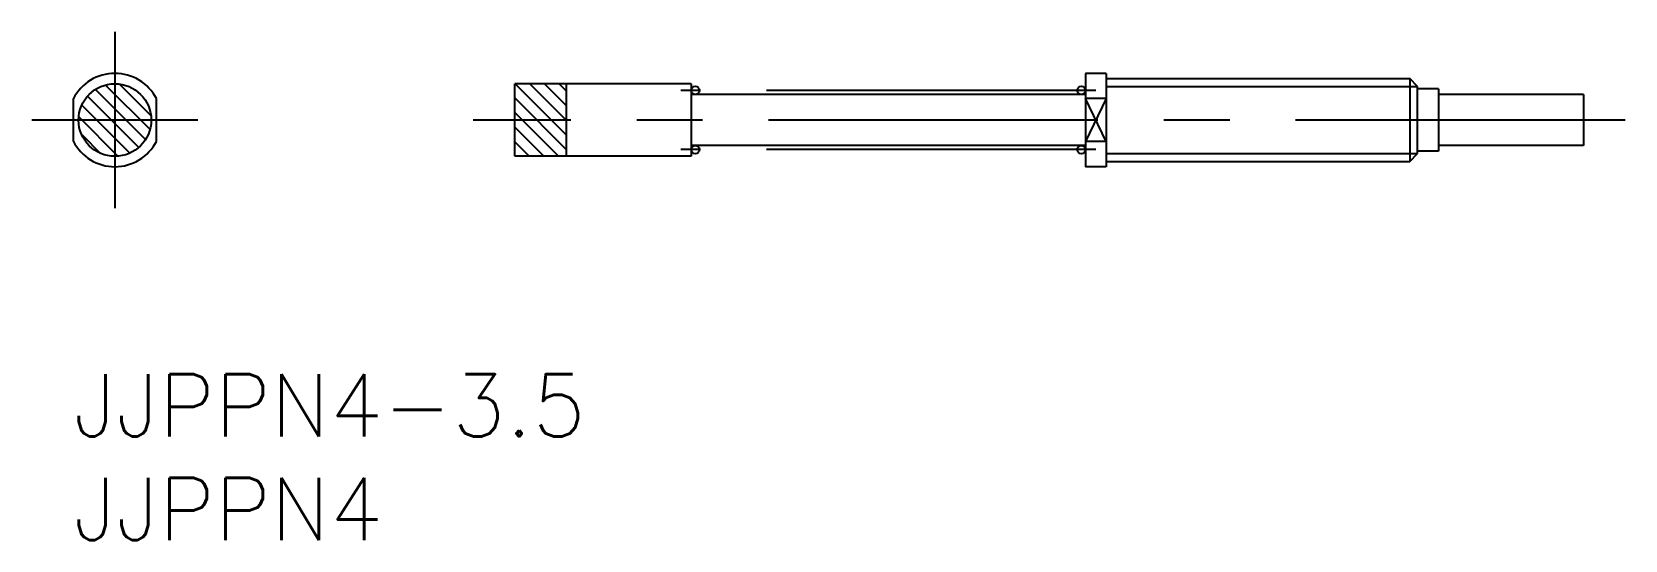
# Model space of a CAD drawing. Extents: x -2 to 74.8, y -8 to 16.5.
import ezdxf

# ---------------------------------------------------------------- set-up
doc = ezdxf.new("R2010")
doc.units = 0
doc.header["$LTSCALE"] = 0.5
doc.linetypes.add('CENTER', pattern=[50.8, 31.75, -6.35, 6.35, -6.35])
for name, color, linetype in [('MSM_CENTER', 1, 'CENTER'), ('MSM_CONTINUOUS', 7, 'CONTINUOUS'), ('MSM_NARROW', 5, 'CONTINUOUS'), ('MSM_PART_NUMBER', 7, 'CONTINUOUS')]:
    doc.layers.add(name, color=color, linetype=linetype)
doc.styles.get("Standard").update_dxf_attribs({"font": 'txt.shx', "height": 3, "bigfont": 'bigfont.shx'})

# ---------------------------------------------------------------- blocks, each defined once
blk = doc.blocks.new('*U2')
at = {"layer": 'MSM_PART_NUMBER'}
blk.add_text('JJPPN4-3.5', height=3, dxfattribs=at).set_placement((0, -3))
blk = doc.blocks.new('*U3')
at = {"layer": 'MSM_PART_NUMBER'}
blk.add_text('JJPPN4', height=3, dxfattribs=at).set_placement((0, -8))

msp = doc.modelspace()

# ---------------------------------------------------------------- linework, layer by layer
at = {"layer": 'MSM_CENTER'}
for p, q in [((2, 16.5), (2, 8)), ((49.266, 13.675), (29.266, 13.675)), ((6, 12.25), (-2, 12.25)), ((74.766, 12.25), (19.266, 12.25)), ((49.266, 10.825), (29.266, 10.825))]:
    msp.add_line(p, q, dxfattribs=at)
at = {"layer": 'MSM_CONTINUOUS'}
for p, q in [((29.766, 14), (21.266, 14)), ((21.266, 10.5), (21.266, 14)), ((23.766, 10.5), (23.766, 14)), ((29.766, 14), (29.766, 10.5)), ((48.766, 14.5), (48.766, 10)), ((49.766, 14.5), (48.766, 14.5)), ((49.766, 14.5), (49.766, 10)), ((49.766, 14.25), (64.387, 14.25)), ((64.766, 13.871), (64.387, 14.25)), ((64.387, 14.25), (64.387, 10.25)), ((64.766, 10.629), (64.766, 13.871)), ((0, 11.219), (0, 13.281)), ((4, 11.219), (4, 13.281)), ((48.766, 13.475), (29.766, 13.475)), ((49.766, 13.281), (48.766, 13.281)), ((65.766, 13.75), (64.766, 13.75)), ((65.766, 13.75), (65.766, 10.75)), ((72.766, 13.475), (65.766, 13.475)), ((72.766, 13.475), (72.766, 11.025)), ((48.766, 11.025), (29.766, 11.025)), ((49.766, 11.219), (48.766, 11.219)), ((65.766, 10.75), (64.766, 10.75)), ((72.766, 11.025), (65.766, 11.025)), ((29.766, 10.5), (21.266, 10.5)), ((49.766, 10), (48.766, 10)), ((49.766, 10.25), (64.387, 10.25)), ((64.387, 10.25), (64.766, 10.629))]:
    msp.add_line(p, q, dxfattribs=at)
for centre, radius in [((2, 12.25), 1.75), ((29.966, 13.675), 0.2), ((48.566, 13.675), 0.2), ((29.966, 10.825), 0.2), ((48.566, 10.825), 0.2)]:
    msp.add_circle(centre, radius, dxfattribs=at)
for start, end in [(27.26604, 152.73396), (207.26604, 332.73396)]:
    msp.add_arc((2, 12.25), 2.25, start, end, dxfattribs=at)
at = {"layer": 'MSM_NARROW'}
for p, q in [((1.57, 13.922), (3.677, 11.814)), ((2.236, 13.962), (3.71, 12.489)), ((21.291, 14), (23.766, 11.525)), ((21.998, 14), (23.766, 12.232)), ((22.705, 14), (23.766, 12.939)), ((23.412, 14), (23.766, 13.646)), ((49.766, 13.871), (64.766, 13.871)), ((0.695, 13.383), (3.132, 10.946)), ((1.076, 13.708), (3.461, 11.323)), ((21.266, 13.318), (23.766, 10.818)), ((49.766, 13.281), (48.766, 11.219)), ((49.766, 11.219), (48.766, 13.281)), ((0.274, 12.39), (2.134, 10.529)), ((0.417, 12.954), (2.699, 10.672)), ((21.266, 12.611), (23.377, 10.5)), ((0.42, 11.536), (1.313, 10.643)), ((21.266, 11.904), (22.669, 10.5)), ((21.266, 11.197), (21.962, 10.5)), ((49.766, 10.629), (64.766, 10.629))]:
    msp.add_line(p, q, dxfattribs=at)

# ---------------------------------------------------------------- block references
at = {"layer": 'MSM_CONTINUOUS'}
for name in ['*U2', '*U3']:
    msp.add_blockref(name, (0, 0), dxfattribs=at)

doc.saveas('drawing.dxf')
